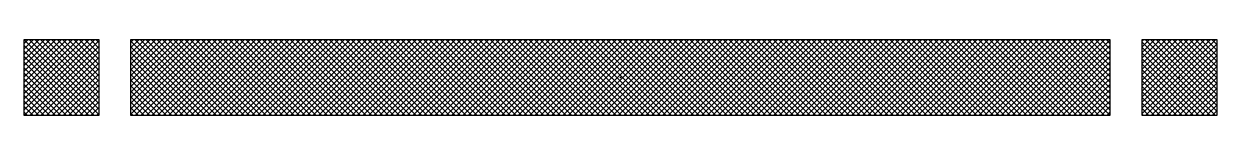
# Model space of a CAD drawing. Extents: x -92740 to -63661, y -15771 to -4391.
# Drawn here: x -82772.6 to -82644.3, y -7152 to -7143.9 of the extents above; entities that cross this region are included whole.
import ezdxf

# ---------------------------------------------------------------- set-up
doc = ezdxf.new("R2010")
doc.units = 0
doc.header["$MEASUREMENT"] = 0
doc.layers.add('ROOMNAME', color=1, linetype='Continuous')

msp = doc.modelspace()

# ---------------------------------------------------------------- linework, layer by layer
at = {"layer": 'ROOMNAME', "color": 3, "linetype": 'Continuous', "ltscale": 0.379687}
for p, q in [((-82764.45, -7143.9), (-82772.55, -7143.9)), ((-82772.55, -7143.9), (-82772.55, -7152)), ((-82772.55, -7144.32), (-82772.13, -7143.9)), ((-82772.55, -7144.91), (-82771.54, -7143.9)), ((-82772.55, -7145.51), (-82770.94, -7143.9)), ((-82772.55, -7146.11), (-82770.34, -7143.9)), ((-82772.55, -7146.7), (-82769.75, -7143.9)), ((-82772.55, -7147.3), (-82769.15, -7143.9)), ((-82772.55, -7147.9), (-82768.55, -7143.9)), ((-82772.55, -7148.49), (-82767.96, -7143.9)), ((-82772.55, -7149.09), (-82767.36, -7143.9)), ((-82772.55, -7149.69), (-82766.76, -7143.9)), ((-82772.55, -7150.28), (-82766.17, -7143.9)), ((-82772.55, -7150.88), (-82765.57, -7143.9)), ((-82772.55, -7151.47), (-82764.97, -7143.9)), ((-82772.55, -7144.47), (-82765.02, -7152)), ((-82772.53, -7143.9), (-82764.45, -7151.97)), ((-82772.48, -7152), (-82764.45, -7143.97)), ((-82771.93, -7143.9), (-82764.45, -7151.38)), ((-82771.88, -7152), (-82764.45, -7144.57)), ((-82771.33, -7143.9), (-82764.45, -7150.78)), ((-82770.74, -7143.9), (-82764.45, -7150.18)), ((-82770.14, -7143.9), (-82764.45, -7149.59)), ((-82769.54, -7143.9), (-82764.45, -7148.99)), ((-82768.95, -7143.9), (-82764.45, -7148.39)), ((-82768.35, -7143.9), (-82764.45, -7147.8)), ((-82767.75, -7143.9), (-82764.45, -7147.2)), ((-82767.16, -7143.9), (-82764.45, -7146.6)), ((-82766.56, -7143.9), (-82764.45, -7146.01)), ((-82765.96, -7143.9), (-82764.45, -7145.41)), ((-82765.37, -7143.9), (-82764.45, -7144.81)), ((-82764.77, -7143.9), (-82764.45, -7144.22)), ((-82764.45, -7152), (-82764.45, -7143.9)), ((-82655.78, -7143.9), (-82761.08, -7143.9)), ((-82761.08, -7143.9), (-82761.08, -7152)), ((-82761.08, -7144.18), (-82760.8, -7143.9)), ((-82761.08, -7144.77), (-82760.2, -7143.9)), ((-82761.08, -7145.37), (-82759.6, -7143.9)), ((-82761.08, -7145.97), (-82759.01, -7143.9)), ((-82761.08, -7146.56), (-82758.41, -7143.9)), ((-82761.08, -7147.16), (-82757.81, -7143.9)), ((-82761.08, -7147.76), (-82757.22, -7143.9)), ((-82761.08, -7148.35), (-82756.62, -7143.9)), ((-82761.08, -7148.95), (-82756.02, -7143.9)), ((-82761.08, -7149.55), (-82755.43, -7143.9)), ((-82761.08, -7150.14), (-82754.83, -7143.9)), ((-82761.08, -7150.74), (-82754.23, -7143.9)), ((-82761.08, -7151.34), (-82753.64, -7143.9)), ((-82761.08, -7151.93), (-82753.04, -7143.9)), ((-82761.08, -7144.01), (-82753.09, -7152)), ((-82761.08, -7144.61), (-82753.69, -7152)), ((-82760.6, -7143.9), (-82752.5, -7152)), ((-82760.54, -7152), (-82752.44, -7143.9)), ((-82760, -7143.9), (-82751.9, -7152)), ((-82759.95, -7152), (-82751.85, -7143.9)), ((-82759.4, -7143.9), (-82751.3, -7152)), ((-82759.35, -7152), (-82751.25, -7143.9)), ((-82758.81, -7143.9), (-82750.71, -7152)), ((-82758.75, -7152), (-82750.65, -7143.9)), ((-82758.21, -7143.9), (-82750.11, -7152)), ((-82758.16, -7152), (-82750.06, -7143.9)), ((-82757.61, -7143.9), (-82749.51, -7152)), ((-82757.56, -7152), (-82749.46, -7143.9)), ((-82757.02, -7143.9), (-82748.92, -7152)), ((-82756.96, -7152), (-82748.86, -7143.9)), ((-82756.42, -7143.9), (-82748.32, -7152)), ((-82756.37, -7152), (-82748.27, -7143.9)), ((-82755.82, -7143.9), (-82747.72, -7152)), ((-82755.77, -7152), (-82747.67, -7143.9)), ((-82755.23, -7143.9), (-82747.13, -7152)), ((-82755.17, -7152), (-82747.07, -7143.9)), ((-82754.63, -7143.9), (-82746.53, -7152)), ((-82754.58, -7152), (-82746.48, -7143.9)), ((-82754.03, -7143.9), (-82745.93, -7152)), ((-82753.98, -7152), (-82745.88, -7143.9)), ((-82753.44, -7143.9), (-82745.34, -7152)), ((-82753.38, -7152), (-82745.28, -7143.9)), ((-82752.84, -7143.9), (-82744.74, -7152)), ((-82752.79, -7152), (-82744.69, -7143.9)), ((-82752.24, -7143.9), (-82744.14, -7152)), ((-82752.19, -7152), (-82744.09, -7143.9)), ((-82751.65, -7143.9), (-82743.55, -7152)), ((-82751.59, -7152), (-82743.49, -7143.9)), ((-82751.05, -7143.9), (-82742.95, -7152)), ((-82751, -7152), (-82742.9, -7143.9)), ((-82750.45, -7143.9), (-82742.35, -7152)), ((-82750.4, -7152), (-82742.3, -7143.9)), ((-82749.86, -7143.9), (-82741.76, -7152)), ((-82749.8, -7152), (-82741.7, -7143.9)), ((-82749.26, -7143.9), (-82741.16, -7152)), ((-82749.21, -7152), (-82741.11, -7143.9)), ((-82748.66, -7143.9), (-82740.56, -7152)), ((-82748.61, -7152), (-82740.51, -7143.9)), ((-82748.07, -7143.9), (-82739.97, -7152)), ((-82748.01, -7152), (-82739.91, -7143.9)), ((-82747.47, -7143.9), (-82739.37, -7152)), ((-82747.42, -7152), (-82739.32, -7143.9)), ((-82746.87, -7143.9), (-82738.77, -7152)), ((-82746.82, -7152), (-82738.72, -7143.9)), ((-82746.28, -7143.9), (-82738.18, -7152)), ((-82746.22, -7152), (-82738.12, -7143.9)), ((-82745.68, -7143.9), (-82737.58, -7152)), ((-82745.63, -7152), (-82737.53, -7143.9)), ((-82745.08, -7143.9), (-82736.98, -7152)), ((-82745.03, -7152), (-82736.93, -7143.9)), ((-82744.49, -7143.9), (-82736.39, -7152)), ((-82744.43, -7152), (-82736.33, -7143.9)), ((-82743.89, -7143.9), (-82735.79, -7152)), ((-82743.84, -7152), (-82735.74, -7143.9)), ((-82743.29, -7143.9), (-82735.19, -7152)), ((-82743.24, -7152), (-82735.14, -7143.9)), ((-82742.7, -7143.9), (-82734.6, -7152)), ((-82742.64, -7152), (-82734.54, -7143.9)), ((-82742.1, -7143.9), (-82734, -7152)), ((-82742.05, -7152), (-82733.95, -7143.9)), ((-82741.5, -7143.9), (-82733.4, -7152)), ((-82741.45, -7152), (-82733.35, -7143.9)), ((-82740.91, -7143.9), (-82732.81, -7152)), ((-82740.85, -7152), (-82732.75, -7143.9)), ((-82740.31, -7143.9), (-82732.21, -7152)), ((-82740.26, -7152), (-82732.16, -7143.9)), ((-82739.71, -7143.9), (-82731.61, -7152)), ((-82739.66, -7152), (-82731.56, -7143.9)), ((-82739.12, -7143.9), (-82731.02, -7152)), ((-82739.06, -7152), (-82730.97, -7143.9)), ((-82738.52, -7143.9), (-82730.42, -7152)), ((-82738.47, -7152), (-82730.37, -7143.9)), ((-82737.92, -7143.9), (-82729.82, -7152)), ((-82737.87, -7152), (-82729.77, -7143.9)), ((-82737.33, -7143.9), (-82729.23, -7152)), ((-82737.28, -7152), (-82729.18, -7143.9)), ((-82736.73, -7143.9), (-82728.63, -7152)), ((-82736.68, -7152), (-82728.58, -7143.9)), ((-82736.13, -7143.9), (-82728.03, -7152)), ((-82736.08, -7152), (-82727.98, -7143.9)), ((-82735.54, -7143.9), (-82727.44, -7152)), ((-82735.48, -7152), (-82727.39, -7143.9)), ((-82734.94, -7143.9), (-82726.84, -7152)), ((-82734.89, -7152), (-82726.79, -7143.9)), ((-82734.34, -7143.9), (-82726.24, -7152)), ((-82734.29, -7152), (-82726.19, -7143.9)), ((-82733.75, -7143.9), (-82725.65, -7152)), ((-82733.7, -7152), (-82725.6, -7143.9)), ((-82733.15, -7143.9), (-82725.05, -7152)), ((-82733.1, -7152), (-82725, -7143.9)), ((-82732.55, -7143.9), (-82724.45, -7152)), ((-82732.5, -7152), (-82724.4, -7143.9)), ((-82731.96, -7143.9), (-82723.86, -7152)), ((-82731.91, -7152), (-82723.81, -7143.9)), ((-82731.36, -7143.9), (-82723.26, -7152)), ((-82731.31, -7152), (-82723.21, -7143.9)), ((-82730.76, -7143.9), (-82722.66, -7152)), ((-82730.71, -7152), (-82722.61, -7143.9)), ((-82730.17, -7143.9), (-82722.07, -7152)), ((-82730.12, -7152), (-82722.02, -7143.9)), ((-82729.57, -7143.9), (-82721.47, -7152)), ((-82729.52, -7152), (-82721.42, -7143.9)), ((-82728.97, -7143.9), (-82720.87, -7152)), ((-82728.92, -7152), (-82720.82, -7143.9)), ((-82728.38, -7143.9), (-82720.28, -7152)), ((-82728.33, -7152), (-82720.23, -7143.9)), ((-82727.78, -7143.9), (-82719.68, -7152)), ((-82727.73, -7152), (-82719.63, -7143.9)), ((-82727.18, -7143.9), (-82719.08, -7152)), ((-82727.13, -7152), (-82719.03, -7143.9)), ((-82726.59, -7143.9), (-82718.49, -7152)), ((-82726.54, -7152), (-82718.44, -7143.9)), ((-82725.99, -7143.9), (-82717.89, -7152)), ((-82725.94, -7152), (-82717.84, -7143.9)), ((-82725.39, -7143.9), (-82717.29, -7152)), ((-82725.34, -7152), (-82717.24, -7143.9)), ((-82724.8, -7143.9), (-82716.7, -7152)), ((-82724.75, -7152), (-82716.65, -7143.9)), ((-82724.2, -7143.9), (-82716.1, -7152)), ((-82724.15, -7152), (-82716.05, -7143.9)), ((-82723.6, -7143.9), (-82715.5, -7152)), ((-82723.55, -7152), (-82715.45, -7143.9)), ((-82723.01, -7143.9), (-82714.91, -7152)), ((-82722.96, -7152), (-82714.86, -7143.9)), ((-82722.41, -7143.9), (-82714.31, -7152)), ((-82722.36, -7152), (-82714.26, -7143.9)), ((-82721.81, -7143.9), (-82713.71, -7152)), ((-82721.76, -7152), (-82713.66, -7143.9)), ((-82721.22, -7143.9), (-82713.12, -7152)), ((-82721.17, -7152), (-82713.07, -7143.9)), ((-82720.62, -7143.9), (-82712.52, -7152)), ((-82720.57, -7152), (-82712.47, -7143.9)), ((-82720.02, -7143.9), (-82711.92, -7152)), ((-82719.97, -7152), (-82711.87, -7143.9)), ((-82719.43, -7143.9), (-82711.33, -7152)), ((-82719.38, -7152), (-82711.28, -7143.9)), ((-82718.83, -7143.9), (-82710.73, -7152)), ((-82718.78, -7152), (-82710.68, -7143.9)), ((-82718.23, -7143.9), (-82710.13, -7152)), ((-82718.18, -7152), (-82710.08, -7143.9)), ((-82717.64, -7143.9), (-82709.54, -7152)), ((-82717.59, -7152), (-82709.49, -7143.9)), ((-82717.04, -7143.9), (-82708.94, -7152)), ((-82716.99, -7152), (-82708.89, -7143.9)), ((-82716.45, -7143.9), (-82708.34, -7152)), ((-82716.39, -7152), (-82708.29, -7143.9)), ((-82715.85, -7143.9), (-82707.75, -7152)), ((-82715.8, -7152), (-82707.7, -7143.9)), ((-82715.25, -7143.9), (-82707.15, -7152)), ((-82715.2, -7152), (-82707.1, -7143.9)), ((-82714.65, -7143.9), (-82706.56, -7152)), ((-82714.6, -7152), (-82706.5, -7143.9)), ((-82714.06, -7143.9), (-82705.96, -7152)), ((-82714.01, -7152), (-82705.91, -7143.9)), ((-82713.46, -7143.9), (-82705.36, -7152)), ((-82713.41, -7152), (-82705.31, -7143.9)), ((-82712.87, -7143.9), (-82704.77, -7152)), ((-82712.81, -7152), (-82704.71, -7143.9)), ((-82712.27, -7143.9), (-82704.17, -7152)), ((-82712.22, -7152), (-82704.12, -7143.9)), ((-82711.67, -7143.9), (-82703.57, -7152)), ((-82711.62, -7152), (-82703.52, -7143.9)), ((-82711.08, -7143.9), (-82702.98, -7152)), ((-82711.02, -7152), (-82702.92, -7143.9)), ((-82710.48, -7143.9), (-82702.38, -7152)), ((-82710.43, -7152), (-82702.33, -7143.9)), ((-82709.88, -7143.9), (-82701.78, -7152)), ((-82709.83, -7152), (-82701.73, -7143.9)), ((-82709.29, -7143.9), (-82701.19, -7152)), ((-82709.23, -7152), (-82701.13, -7143.9)), ((-82708.69, -7143.9), (-82700.59, -7152)), ((-82708.64, -7152), (-82700.54, -7143.9)), ((-82708.09, -7143.9), (-82699.99, -7152)), ((-82708.04, -7152), (-82699.94, -7143.9)), ((-82707.5, -7143.9), (-82699.4, -7152)), ((-82707.44, -7152), (-82699.34, -7143.9)), ((-82706.9, -7143.9), (-82698.8, -7152)), ((-82706.85, -7152), (-82698.75, -7143.9)), ((-82706.3, -7143.9), (-82698.2, -7152)), ((-82706.25, -7152), (-82698.15, -7143.9)), ((-82705.71, -7143.9), (-82697.61, -7152)), ((-82705.65, -7152), (-82697.55, -7143.9)), ((-82705.11, -7143.9), (-82697.01, -7152)), ((-82705.06, -7152), (-82696.96, -7143.9)), ((-82704.51, -7143.9), (-82696.41, -7152)), ((-82704.46, -7152), (-82696.36, -7143.9)), ((-82703.92, -7143.9), (-82695.82, -7152)), ((-82703.86, -7152), (-82695.76, -7143.9)), ((-82703.32, -7143.9), (-82695.22, -7152)), ((-82703.27, -7152), (-82695.17, -7143.9)), ((-82702.72, -7143.9), (-82694.62, -7152)), ((-82702.67, -7152), (-82694.57, -7143.9)), ((-82702.13, -7143.9), (-82694.03, -7152)), ((-82702.07, -7152), (-82693.97, -7143.9)), ((-82701.53, -7143.9), (-82693.43, -7152)), ((-82701.48, -7152), (-82693.38, -7143.9)), ((-82700.93, -7143.9), (-82692.83, -7152)), ((-82700.88, -7152), (-82692.78, -7143.9)), ((-82700.34, -7143.9), (-82692.24, -7152)), ((-82700.28, -7152), (-82692.18, -7143.9)), ((-82699.74, -7143.9), (-82691.64, -7152)), ((-82699.69, -7152), (-82691.59, -7143.9)), ((-82699.14, -7143.9), (-82691.04, -7152)), ((-82699.09, -7152), (-82690.99, -7143.9)), ((-82698.55, -7143.9), (-82690.45, -7152)), ((-82698.49, -7152), (-82690.39, -7143.9)), ((-82697.95, -7143.9), (-82689.85, -7152)), ((-82697.9, -7152), (-82689.8, -7143.9)), ((-82697.35, -7143.9), (-82689.25, -7152)), ((-82697.3, -7152), (-82689.2, -7143.9)), ((-82696.76, -7143.9), (-82688.66, -7152)), ((-82696.7, -7152), (-82688.6, -7143.9)), ((-82696.16, -7143.9), (-82688.06, -7152)), ((-82696.11, -7152), (-82688.01, -7143.9)), ((-82695.56, -7143.9), (-82687.46, -7152)), ((-82695.51, -7152), (-82687.41, -7143.9)), ((-82694.97, -7143.9), (-82686.87, -7152)), ((-82694.91, -7152), (-82686.81, -7143.9)), ((-82694.37, -7143.9), (-82686.27, -7152)), ((-82694.32, -7152), (-82686.22, -7143.9)), ((-82693.77, -7143.9), (-82685.67, -7152)), ((-82693.72, -7152), (-82685.62, -7143.9)), ((-82693.18, -7143.9), (-82685.08, -7152)), ((-82693.12, -7152), (-82685.02, -7143.9)), ((-82692.58, -7143.9), (-82684.48, -7152)), ((-82692.53, -7152), (-82684.43, -7143.9)), ((-82691.98, -7143.9), (-82683.88, -7152)), ((-82691.93, -7152), (-82683.83, -7143.9)), ((-82691.39, -7143.9), (-82683.29, -7152)), ((-82691.33, -7152), (-82683.23, -7143.9)), ((-82690.79, -7143.9), (-82682.69, -7152)), ((-82690.74, -7152), (-82682.64, -7143.9)), ((-82690.19, -7143.9), (-82682.09, -7152)), ((-82690.14, -7152), (-82682.04, -7143.9)), ((-82689.6, -7143.9), (-82681.5, -7152)), ((-82689.54, -7152), (-82681.44, -7143.9)), ((-82689, -7143.9), (-82680.9, -7152)), ((-82688.95, -7152), (-82680.85, -7143.9)), ((-82688.4, -7143.9), (-82680.3, -7152)), ((-82688.35, -7152), (-82680.25, -7143.9)), ((-82687.81, -7143.9), (-82679.71, -7152)), ((-82687.75, -7152), (-82679.65, -7143.9)), ((-82687.21, -7143.9), (-82679.11, -7152)), ((-82687.16, -7152), (-82679.06, -7143.9)), ((-82686.61, -7143.9), (-82678.51, -7152)), ((-82686.56, -7152), (-82678.46, -7143.9)), ((-82686.02, -7143.9), (-82677.92, -7152)), ((-82685.96, -7152), (-82677.86, -7143.9)), ((-82685.42, -7143.9), (-82677.32, -7152)), ((-82685.37, -7152), (-82677.27, -7143.9)), ((-82684.82, -7143.9), (-82676.72, -7152)), ((-82684.77, -7152), (-82676.67, -7143.9)), ((-82684.23, -7143.9), (-82676.13, -7152)), ((-82684.18, -7152), (-82676.08, -7143.9)), ((-82683.63, -7143.9), (-82675.53, -7152)), ((-82683.58, -7152), (-82675.48, -7143.9)), ((-82683.03, -7143.9), (-82674.93, -7152)), ((-82682.98, -7152), (-82674.88, -7143.9)), ((-82682.44, -7143.9), (-82674.34, -7152)), ((-82682.38, -7152), (-82674.29, -7143.9)), ((-82681.84, -7143.9), (-82673.74, -7152)), ((-82681.79, -7152), (-82673.69, -7143.9)), ((-82681.24, -7143.9), (-82673.14, -7152)), ((-82681.19, -7152), (-82673.09, -7143.9)), ((-82680.65, -7143.9), (-82672.55, -7152)), ((-82680.59, -7152), (-82672.49, -7143.9)), ((-82680.05, -7143.9), (-82671.95, -7152)), ((-82680, -7152), (-82671.9, -7143.9)), ((-82679.45, -7143.9), (-82671.35, -7152)), ((-82679.4, -7152), (-82671.3, -7143.9)), ((-82678.86, -7143.9), (-82670.76, -7152)), ((-82678.81, -7152), (-82670.71, -7143.9)), ((-82678.26, -7143.9), (-82670.16, -7152)), ((-82678.21, -7152), (-82670.11, -7143.9)), ((-82677.66, -7143.9), (-82669.56, -7152)), ((-82677.61, -7152), (-82669.51, -7143.9)), ((-82677.07, -7143.9), (-82668.97, -7152)), ((-82677.02, -7152), (-82668.92, -7143.9)), ((-82676.47, -7143.9), (-82668.37, -7152)), ((-82676.42, -7152), (-82668.32, -7143.9)), ((-82675.87, -7143.9), (-82667.77, -7152)), ((-82675.82, -7152), (-82667.72, -7143.9)), ((-82675.28, -7143.9), (-82667.18, -7152)), ((-82675.23, -7152), (-82667.13, -7143.9)), ((-82674.68, -7143.9), (-82666.58, -7152)), ((-82674.63, -7152), (-82666.53, -7143.9)), ((-82674.08, -7143.9), (-82665.98, -7152)), ((-82674.03, -7152), (-82665.93, -7143.9)), ((-82673.49, -7143.9), (-82665.39, -7152)), ((-82673.44, -7152), (-82665.34, -7143.9)), ((-82672.89, -7143.9), (-82664.79, -7152)), ((-82672.84, -7152), (-82664.74, -7143.9)), ((-82672.3, -7143.9), (-82664.2, -7152)), ((-82672.24, -7152), (-82664.14, -7143.9)), ((-82671.7, -7143.9), (-82663.6, -7152)), ((-82671.65, -7152), (-82663.55, -7143.9)), ((-82671.1, -7143.9), (-82663, -7152)), ((-82671.05, -7152), (-82662.95, -7143.9)), ((-82670.51, -7143.9), (-82662.41, -7152)), ((-82670.45, -7152), (-82662.35, -7143.9)), ((-82669.91, -7143.9), (-82661.81, -7152)), ((-82669.86, -7152), (-82661.76, -7143.9)), ((-82669.31, -7143.9), (-82661.21, -7152)), ((-82669.26, -7152), (-82661.16, -7143.9)), ((-82668.72, -7143.9), (-82660.62, -7152)), ((-82668.66, -7152), (-82660.56, -7143.9)), ((-82668.12, -7143.9), (-82660.02, -7152)), ((-82668.07, -7152), (-82659.97, -7143.9)), ((-82667.52, -7143.9), (-82659.42, -7152)), ((-82667.47, -7152), (-82659.37, -7143.9)), ((-82666.93, -7143.9), (-82658.83, -7152)), ((-82666.87, -7152), (-82658.77, -7143.9)), ((-82666.33, -7143.9), (-82658.23, -7152)), ((-82666.28, -7152), (-82658.18, -7143.9)), ((-82665.73, -7143.9), (-82657.63, -7152)), ((-82665.68, -7152), (-82657.58, -7143.9)), ((-82665.14, -7143.9), (-82657.04, -7152)), ((-82665.08, -7152), (-82656.98, -7143.9)), ((-82664.54, -7143.9), (-82656.44, -7152)), ((-82664.49, -7152), (-82656.39, -7143.9)), ((-82663.94, -7143.9), (-82655.84, -7152)), ((-82663.89, -7152), (-82655.79, -7143.9)), ((-82663.35, -7143.9), (-82655.78, -7151.47)), ((-82663.29, -7152), (-82655.78, -7144.48)), ((-82662.75, -7143.9), (-82655.78, -7150.87)), ((-82662.15, -7143.9), (-82655.78, -7150.27)), ((-82661.56, -7143.9), (-82655.78, -7149.68)), ((-82660.96, -7143.9), (-82655.78, -7149.08)), ((-82660.36, -7143.9), (-82655.78, -7148.48)), ((-82659.77, -7143.9), (-82655.78, -7147.89)), ((-82659.17, -7143.9), (-82655.78, -7147.29)), ((-82658.57, -7143.9), (-82655.78, -7146.69)), ((-82657.98, -7143.9), (-82655.78, -7146.1)), ((-82657.38, -7143.9), (-82655.78, -7145.5)), ((-82656.78, -7143.9), (-82655.78, -7144.9)), ((-82656.19, -7143.9), (-82655.78, -7144.31)), ((-82655.78, -7152), (-82655.78, -7143.9)), ((-82644.3, -7143.9), (-82652.4, -7143.9)), ((-82652.4, -7143.9), (-82652.4, -7152)), ((-82652.4, -7144.09), (-82652.21, -7143.9)), ((-82652.4, -7144.68), (-82651.61, -7143.9)), ((-82652.4, -7145.28), (-82651.02, -7143.9)), ((-82652.4, -7145.88), (-82650.42, -7143.9)), ((-82652.4, -7146.47), (-82649.82, -7143.9)), ((-82652.4, -7147.07), (-82649.23, -7143.9)), ((-82652.4, -7147.67), (-82648.63, -7143.9)), ((-82652.4, -7148.26), (-82648.04, -7143.9)), ((-82652.4, -7148.86), (-82647.44, -7143.9)), ((-82652.4, -7149.46), (-82646.84, -7143.9)), ((-82652.4, -7150.05), (-82646.25, -7143.9)), ((-82652.4, -7150.65), (-82645.65, -7143.9)), ((-82652.4, -7151.25), (-82645.05, -7143.9)), ((-82652.4, -7151.84), (-82644.46, -7143.9)), ((-82652.4, -7144.1), (-82644.51, -7152)), ((-82652.4, -7144.7), (-82645.1, -7152)), ((-82652.01, -7143.9), (-82644.3, -7151.61)), ((-82651.96, -7152), (-82644.3, -7144.34)), ((-82651.41, -7143.9), (-82644.3, -7151.01)), ((-82650.82, -7143.9), (-82644.3, -7150.41)), ((-82650.22, -7143.9), (-82644.3, -7149.82)), ((-82649.62, -7143.9), (-82644.3, -7149.22)), ((-82649.03, -7143.9), (-82644.3, -7148.62)), ((-82648.43, -7143.9), (-82644.3, -7148.03)), ((-82647.83, -7143.9), (-82644.3, -7147.43)), ((-82647.24, -7143.9), (-82644.3, -7146.83)), ((-82646.64, -7143.9), (-82644.3, -7146.24)), ((-82646.04, -7143.9), (-82644.3, -7145.64)), ((-82645.45, -7143.9), (-82644.3, -7145.04)), ((-82644.85, -7143.9), (-82644.3, -7144.45)), ((-82644.3, -7152), (-82644.3, -7143.9)), ((-82772.55, -7145.07), (-82765.62, -7152)), ((-82772.55, -7145.66), (-82766.22, -7152)), ((-82771.28, -7152), (-82764.45, -7145.16)), ((-82770.69, -7152), (-82764.45, -7145.76)), ((-82761.08, -7145.21), (-82754.29, -7152)), ((-82761.08, -7145.8), (-82754.88, -7152)), ((-82662.7, -7152), (-82655.78, -7145.08)), ((-82662.1, -7152), (-82655.78, -7145.67)), ((-82652.4, -7145.3), (-82645.7, -7152)), ((-82652.4, -7145.89), (-82646.3, -7152)), ((-82651.36, -7152), (-82644.3, -7144.94)), ((-82650.77, -7152), (-82644.3, -7145.53)), ((-82772.55, -7146.26), (-82766.81, -7152)), ((-82772.55, -7146.86), (-82767.41, -7152)), ((-82770.09, -7152), (-82764.45, -7146.36)), ((-82769.49, -7152), (-82764.45, -7146.95)), ((-82761.08, -7146.4), (-82755.48, -7152)), ((-82761.08, -7147), (-82756.08, -7152)), ((-82661.5, -7152), (-82655.78, -7146.27)), ((-82660.91, -7152), (-82655.78, -7146.87)), ((-82652.4, -7146.49), (-82646.89, -7152)), ((-82652.4, -7147.09), (-82647.49, -7152)), ((-82650.17, -7152), (-82644.3, -7146.13)), ((-82649.57, -7152), (-82644.3, -7146.73)), ((-82648.98, -7152), (-82644.3, -7147.32)), ((-82772.55, -7147.45), (-82768.01, -7152)), ((-82772.55, -7148.05), (-82768.6, -7152)), ((-82772.55, -7148.65), (-82769.2, -7152)), ((-82768.9, -7152), (-82764.45, -7147.55)), ((-82768.3, -7152), (-82764.45, -7148.15)), ((-82761.08, -7147.59), (-82756.67, -7152)), ((-82761.08, -7148.19), (-82757.27, -7152)), ((-82660.31, -7152), (-82655.78, -7147.46)), ((-82659.71, -7152), (-82655.78, -7148.06)), ((-82652.4, -7147.68), (-82648.09, -7152)), ((-82652.4, -7148.28), (-82648.68, -7152)), ((-82648.38, -7152), (-82644.3, -7147.92)), ((-82647.78, -7152), (-82644.3, -7148.52)), ((-82772.55, -7149.24), (-82769.8, -7152)), ((-82772.55, -7149.84), (-82770.39, -7152)), ((-82767.7, -7152), (-82764.45, -7148.74)), ((-82767.11, -7152), (-82764.45, -7149.34)), ((-82761.08, -7148.79), (-82757.87, -7152)), ((-82761.08, -7149.38), (-82758.46, -7152)), ((-82659.12, -7152), (-82655.78, -7148.66)), ((-82658.52, -7152), (-82655.78, -7149.25)), ((-82657.92, -7152), (-82655.78, -7149.85)), ((-82652.4, -7148.88), (-82649.28, -7152)), ((-82652.4, -7149.47), (-82649.88, -7152)), ((-82647.19, -7152), (-82644.3, -7149.11)), ((-82646.59, -7152), (-82644.3, -7149.71)), ((-82772.55, -7150.44), (-82770.99, -7152)), ((-82772.55, -7151.03), (-82771.59, -7152)), ((-82766.51, -7152), (-82764.45, -7149.94)), ((-82765.91, -7152), (-82764.45, -7150.53)), ((-82765.32, -7152), (-82764.45, -7151.13)), ((-82761.08, -7149.98), (-82759.06, -7152)), ((-82761.08, -7150.58), (-82759.65, -7152)), ((-82761.08, -7151.17), (-82760.25, -7152)), ((-82657.33, -7152), (-82655.78, -7150.45)), ((-82656.73, -7152), (-82655.78, -7151.04)), ((-82652.4, -7150.07), (-82650.47, -7152)), ((-82652.4, -7150.67), (-82651.07, -7152)), ((-82645.99, -7152), (-82644.3, -7150.31)), ((-82645.4, -7152), (-82644.3, -7150.9)), ((-82772.55, -7151.63), (-82772.18, -7152)), ((-82772.55, -7152), (-82764.45, -7152)), ((-82764.72, -7152), (-82764.45, -7151.73)), ((-82761.08, -7151.77), (-82760.85, -7152)), ((-82761.08, -7152), (-82655.78, -7152)), ((-82656.13, -7152), (-82655.78, -7151.64)), ((-82652.4, -7151.26), (-82651.67, -7152)), ((-82652.4, -7151.86), (-82652.26, -7152)), ((-82652.4, -7152), (-82644.3, -7152)), ((-82644.8, -7152), (-82644.3, -7151.5))]:
    msp.add_line(p, q, dxfattribs=at)
for p in [(-82768.5, -7147.95), (-82708.43, -7147.95), (-82648.35, -7147.95)]:
    msp.add_point(p, dxfattribs=at)

doc.saveas('drawing.dxf')
